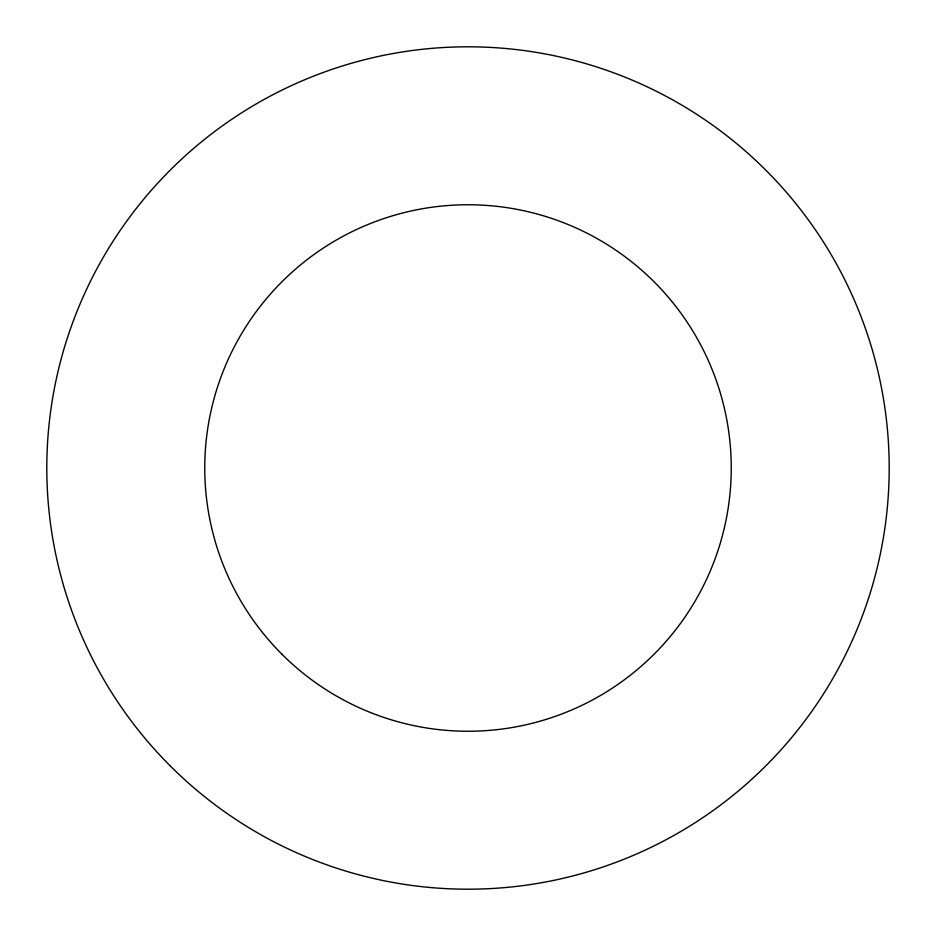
<?xml version="1.0" encoding="UTF-8"?>
<svg xmlns="http://www.w3.org/2000/svg" width="936" height="936" viewBox="0 0 936 936"><rect width="100%" height="100%" fill="white"/><g stroke="black" fill="none" stroke-linecap="round" stroke-linejoin="round"><path stroke-width="1.4" d="M170.165 765.835A421.2 421.2 0 0 0 874.844 577.009A421.2 421.2 0 0 0 358.991 61.156A421.2 421.2 0 0 0 170.165 765.835M281.853 654.147A263.25 263.25 0 0 0 722.276 536.129A263.25 263.25 0 0 0 399.871 213.724A263.25 263.25 0 0 0 281.853 654.147"/></g></svg>
